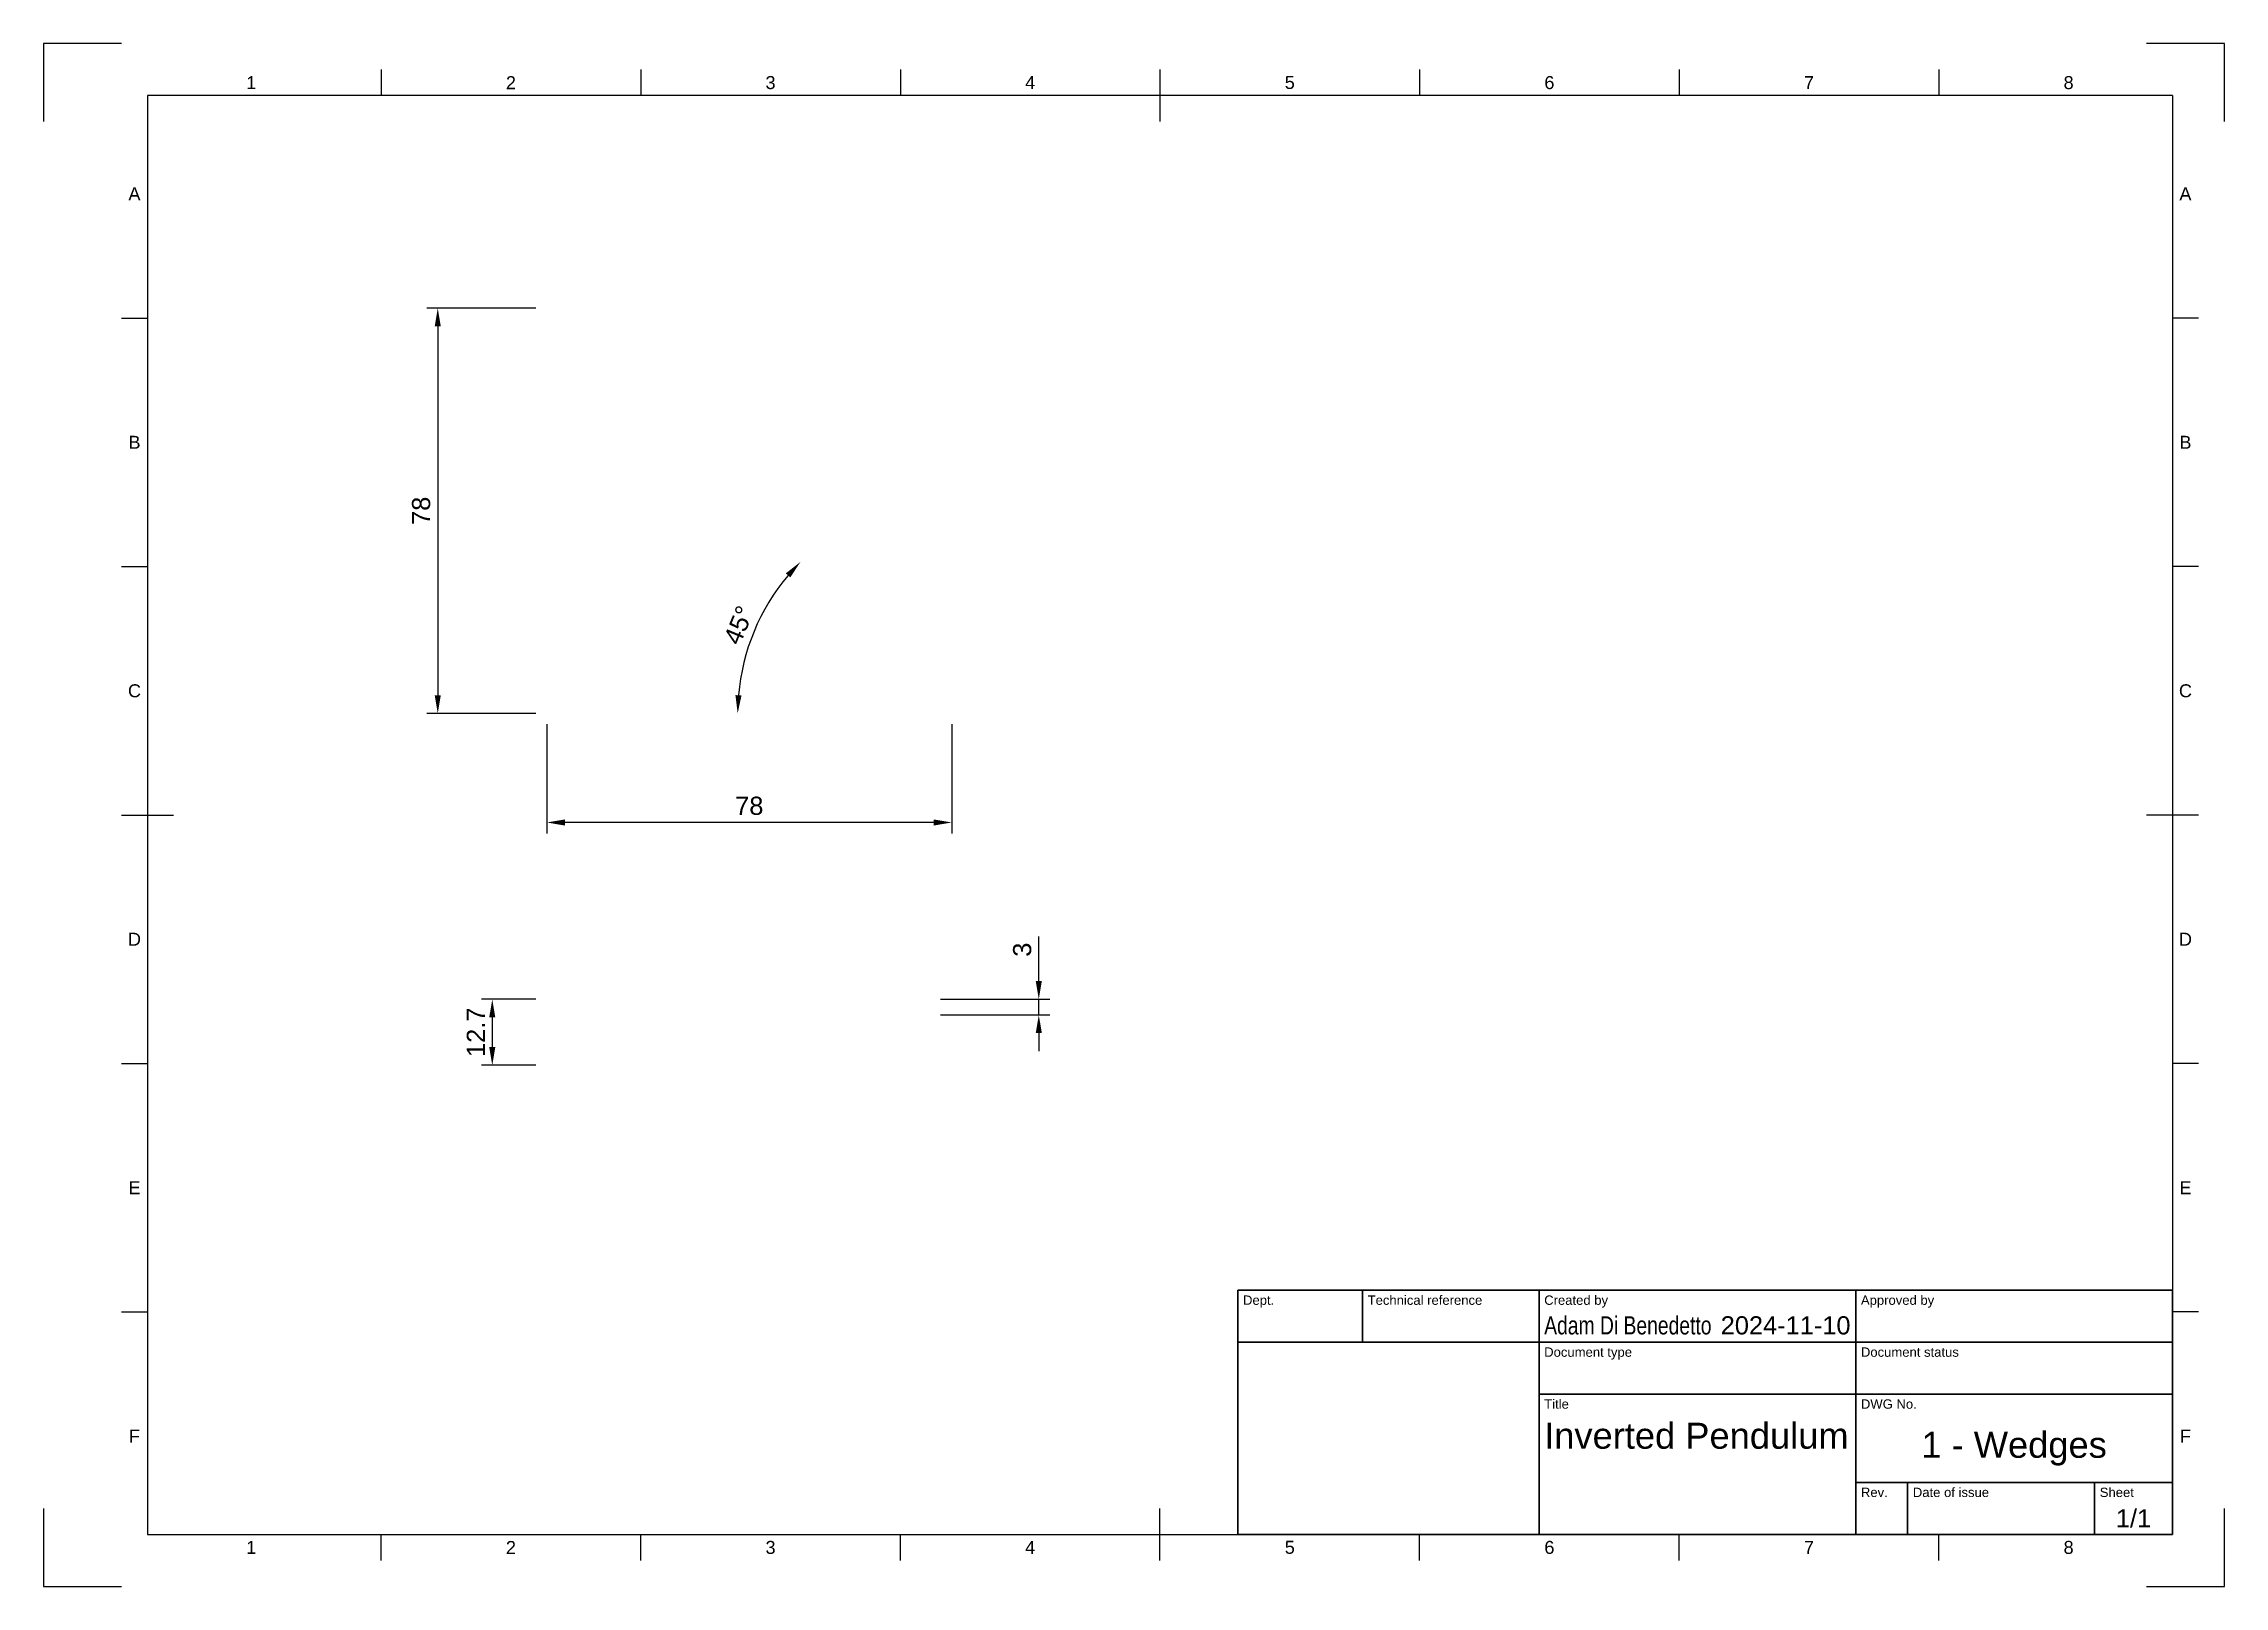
# Paper-space layout 'Sheet1' of a CAD drawing. Header units: millimetres. Extents: x 0 to 420, y 0 to 297.
import ezdxf
from ezdxf.enums import TextEntityAlignment as Align

# ---------------------------------------------------------------- set-up
doc = ezdxf.new("R2010")
doc.units = ezdxf.units.MM
doc.header["$LTSCALE"] = 0.75
for name, color, linetype, lineweight in [('BORDER', 7, 'Continuous', 25), ('FD_Dimensions', 7, 'Continuous', 25), ('TITLEBLOCK', 7, 'Continuous', 35)]:
    doc.layers.add(name, color=color, linetype=linetype, lineweight=lineweight)
doc.styles.add('FusionTitle', font='Arial.ttf')
doc.styles.get("Standard").update_dxf_attribs({"font": 'Arial.ttf'})
doc.dimstyles.new('Dim-ISO-25', dxfattribs={"dimtxt": 3.5, "dimasz": 3.5, "dimexe": 2.1, "dimexo": 2.1, "dimgap": 1.4, "dimtad": 1, "dimzin": 12, "dimdsep": 46, "dimtxsty": 'Standard', "dimcen": 0, "dimazin": 3, "dimtp": 0.1, "dimtm": 0.1, "dimtfac": 0.714286, "dimtmove": 0, "dimatfit": 3, "dimfxl": 1, "dimtzin": 12, "dimarcsym": 0})

# ---------------------------------------------------------------- blocks, each defined once
blk = doc.blocks.new('ISO_A3_SHEET')
at = {"layer": 'BORDER'}
for p, q in [((65, 292), (65, 287)), ((115, 292), (115, 287)), ((165, 292), (165, 287)), ((215, 292), (215, 282)), ((265, 292), (265, 287)), ((315, 292), (315, 287)), ((365, 292), (365, 287)), ((410, 287), (20, 287)), ((20, 287), (20, 10)), ((410, 287), (410, 10)), ((15, 244.16666), (20, 244.16666)), ((415, 244.16666), (410, 244.16666)), ((15, 196.33333), (20, 196.33333)), ((415, 196.33333), (410, 196.33333)), ((15, 148.5), (25, 148.5)), ((415, 148.5), (405, 148.5)), ((15, 100.66667), (20, 100.66667)), ((415, 100.66667), (410, 100.66667)), ((15, 52.83334), (20, 52.83334)), ((415, 52.83334), (410, 52.83334)), ((215, 5), (215, 15)), ((20, 10), (410, 10)), ((65, 5), (65, 10)), ((115, 5), (115, 10)), ((165, 5), (165, 10)), ((265, 5), (265, 10)), ((315, 5), (315, 10)), ((365, 5), (365, 10))]:
    blk.add_line(p, q, dxfattribs=at)
at = {"layer": 'Defpoints'}
for p, q in [((15, 297), (0, 297)), ((0, 297), (0, 282)), ((420, 297), (405, 297)), ((420, 282), (420, 297)), ((0, 15), (0, 0)), ((420, 0), (420, 15)), ((0, 0), (15, 0)), ((405, 0), (420, 0))]:
    blk.add_line(p, q, dxfattribs=at)
at = {"layer": 'BORDER', "style": 'FusionTitle'}
for s, p in [('1', (40, 289.5)), ('2', (90, 289.5)), ('3', (140, 289.5)), ('4', (190, 289.5)), ('5', (240, 289.5)), ('6', (290, 289.5)), ('7', (340, 289.5)), ('8', (390, 289.5)), ('A', (17.5, 268.08333)), ('A', (412.5, 268.08333)), ('B', (17.5, 220.25)), ('B', (412.5, 220.25)), ('C', (17.5, 172.41667)), ('C', (412.5, 172.41667)), ('D', (17.5, 124.58334)), ('D', (412.5, 124.58334)), ('E', (17.5, 76.75001)), ('E', (412.5, 76.75001)), ('F', (17.5, 28.91668)), ('F', (412.5, 28.91668)), ('1', (40, 7.5)), ('2', (90, 7.5)), ('3', (140, 7.5)), ('4', (190, 7.5)), ('5', (240, 7.5)), ('6', (290, 7.5)), ('7', (340, 7.5)), ('8', (390, 7.5))]:
    blk.add_text(s, height=2.5, dxfattribs=at).set_placement(p, align=Align.MIDDLE)
blk = doc.blocks.new('ISO_TITLEBLOCK')
at = {"layer": 'TITLEBLOCK'}
for p, q in [((0, 47), (-180, 47)), ((-180, 47), (-180, 0)), ((-156, 37), (-156, 47)), ((-122, 0), (-122, 47)), ((-61, 0), (-61, 47)), ((0, 0), (0, 47)), ((-180, 37), (0, 37)), ((-122, 27), (0, 27)), ((-61, 10), (0, 10)), ((-51, 0), (-51, 10)), ((-15, 0), (-15, 10)), ((-180, 0), (0, 0))]:
    blk.add_line(p, q, dxfattribs=at)
at = {"layer": 'TITLEBLOCK', "style": 'FusionTitle'}
for s, p in [('Dept.', (-179, 46)), ('Technical reference', (-155, 46)), ('Created by', (-121, 46)), ('Approved by', (-60, 46)), ('Document type', (-121, 36)), ('Document status', (-60, 36)), ('Title', (-121, 26)), ('DWG No.', (-60, 26)), ('Rev.', (-60, 9)), ('Date of issue', (-50, 9)), ('Sheet', (-14, 9))]:
    blk.add_text(s, height=1.8, dxfattribs=at).set_placement(p, align=Align.TOP_LEFT)
for tag, height, p in [('DEPT', 3.5, (-179, 42)), ('TECHNICAL_REFERENCE', 3.5, (-155, 42)), ('CREATED_BY', 3.5, (-121, 42)), ('APPROVED_BY', 3.5, (-60, 42)), ('DOCUMENT_TYPE', 3.5, (-121, 32)), ('DOCUMENT_STATUS', 3.5, (-60, 32)), ('TITLE_1', 5, (-121, 21.5)), ('TITLE_2', 5, (-121, 14)), ('TITLE_3', 5, (-121, 6.5)), ('DATE_OF_ISSUE', 3.5, (-50, 5))]:
    blk.add_attdef(tag, text='', height=height, dxfattribs=at).set_placement(p, align=Align.TOP_LEFT)
for tag, p in [('CREATED_DATE', (-62, 42)), ('APPROVED_DATE', (-0.99, 42))]:
    blk.add_attdef(tag, text='', height=3.5, dxfattribs=at).set_placement(p, align=Align.TOP_RIGHT)
for tag, height, p in [('DRAWING_NUMBER', 5, (-30.5, 19.75)), ('REV', 3.5, (-56, 4.85)), ('SHEET', 3.5, (-7.5, 4.85))]:
    blk.add_attdef(tag, text='', height=height, dxfattribs=at).set_placement(p, align=Align.TOP_CENTER)
blk = doc.blocks.new('*D29')
at = {"layer": 'Defpoints', "color": 0, "transparency": 16777216}
for p in [(96.91, 168.06), (174.91, 168.06), (96.91, 147.06)]:
    blk.add_point(p, dxfattribs=at)
at = {"layer": 'FD_Dimensions', "color": 0, "lineweight": -2, "transparency": 16777216}
for p, q in [((96.91, 165.96), (96.91, 144.96)), ((174.91, 165.96), (174.91, 144.96)), ((171.41, 147.06), (100.41, 147.06))]:
    blk.add_line(p, q, dxfattribs=at)
at = {"layer": 'FD_Dimensions', "color": 0, "transparency": 16777216}
for points in [[(100.41, 147.64), (100.41, 146.47), (96.91, 147.06)], [(171.41, 147.64), (171.41, 146.47), (174.91, 147.06)]]:
    blk.add_solid(points, dxfattribs=at)
at = {"layer": 'FD_Dimensions', "color": 0, "transparency": 16777216, "insert": (135.91, 150.25), "char_height": 3.5, "attachment_point": 5}
blk.add_mtext('78', dxfattribs=at)
blk = doc.blocks.new('*D30')
at = {"layer": 'Defpoints', "color": 0, "transparency": 16777216}
for p in [(96.91, 246.06), (75.91, 168.06), (96.91, 168.06)]:
    blk.add_point(p, dxfattribs=at)
at = {"layer": 'FD_Dimensions', "color": 0, "lineweight": -2, "transparency": 16777216}
for p, q in [((94.81, 246.06), (73.81, 246.06)), ((75.91, 242.56), (75.91, 171.56)), ((94.81, 168.06), (73.81, 168.06))]:
    blk.add_line(p, q, dxfattribs=at)
at = {"layer": 'FD_Dimensions', "color": 0, "transparency": 16777216}
for points in [[(75.32, 242.56), (76.49, 242.56), (75.91, 246.06)], [(75.32, 171.56), (76.49, 171.56), (75.91, 168.06)]]:
    blk.add_solid(points, dxfattribs=at)
at = {"layer": 'FD_Dimensions', "color": 0, "transparency": 16777216, "insert": (72.72, 207.06), "char_height": 3.5, "attachment_point": 5, "rotation": 90}
blk.add_mtext('78', dxfattribs=at)
blk = doc.blocks.new('*D31')
at = {"layer": 'Defpoints', "color": 0, "transparency": 16777216}
for p in [(96.91, 246.06), (139.2, 188.67), (96.91, 168.06), (170.66, 168.06), (174.91, 168.06)]:
    blk.add_point(p, dxfattribs=at)
at = {"layer": 'FD_Dimensions', "color": 0, "lineweight": -2, "transparency": 16777216}
blk.add_arc((174.91, 168.06), 41.23, 139.8649, 175.1351, dxfattribs=at)
at = {"layer": 'FD_Dimensions', "color": 0, "transparency": 16777216}
for points in [[(142.95, 195.03), (143.81, 194.24), (145.75, 197.21)], [(134.41, 171.53), (133.24, 171.58), (133.67, 168.06)]]:
    blk.add_solid(points, dxfattribs=at)
at = {"layer": 'FD_Dimensions', "color": 0, "transparency": 16777216, "insert": (133.88, 185.05), "char_height": 3.5, "attachment_point": 5, "rotation": 67.5}
blk.add_mtext('45°', dxfattribs=at)
blk = doc.blocks.new('*D32')
at = {"layer": 'Defpoints', "color": 0, "transparency": 16777216}
for p in [(96.91, 113.02), (86.41, 100.32), (96.91, 100.32)]:
    blk.add_point(p, dxfattribs=at)
at = {"layer": 'FD_Dimensions', "color": 0, "lineweight": -2, "transparency": 16777216}
for p, q in [((94.81, 113.02), (84.31, 113.02)), ((86.41, 109.52), (86.41, 103.82)), ((94.81, 100.32), (84.31, 100.32))]:
    blk.add_line(p, q, dxfattribs=at)
at = {"layer": 'FD_Dimensions', "color": 0, "transparency": 16777216}
for points in [[(85.82, 109.52), (86.99, 109.52), (86.41, 113.02)], [(85.82, 103.82), (86.99, 103.82), (86.41, 100.32)]]:
    blk.add_solid(points, dxfattribs=at)
at = {"layer": 'FD_Dimensions', "color": 0, "transparency": 16777216, "insert": (83.25, 106.67), "char_height": 3.5, "attachment_point": 5, "rotation": 90}
blk.add_mtext('12.7', dxfattribs=at)
blk = doc.blocks.new('*D33')
at = {"layer": 'Defpoints', "color": 0, "transparency": 16777216}
for p in [(170.66, 113.02), (170.66, 110.02), (191.66, 113.02)]:
    blk.add_point(p, dxfattribs=at)
at = {"layer": 'FD_Dimensions', "color": 0, "lineweight": -2, "transparency": 16777216}
for p, q in [((191.66, 116.52), (191.66, 125.11)), ((172.76, 113.02), (193.76, 113.02)), ((172.76, 110.02), (193.76, 110.02)), ((191.66, 110.02), (191.66, 113.02)), ((191.66, 106.52), (191.66, 103.02))]:
    blk.add_line(p, q, dxfattribs=at)
at = {"layer": 'FD_Dimensions', "color": 0, "transparency": 16777216}
for points in [[(191.08, 116.52), (192.25, 116.52), (191.66, 113.02)], [(191.08, 106.52), (192.25, 106.52), (191.66, 110.02)]]:
    blk.add_solid(points, dxfattribs=at)
at = {"layer": 'FD_Dimensions', "color": 0, "transparency": 16777216, "insert": (188.48, 122.57), "char_height": 3.5, "attachment_point": 5, "rotation": 90}
blk.add_mtext('3', dxfattribs=at)

psp = doc.layouts.new('Sheet1')

# ---------------------------------------------------------------- block references
at = {"layer": 'BORDER'}
psp.add_blockref('ISO_A3_SHEET', (0, 0), dxfattribs=at)
at = {"layer": 'TITLEBLOCK'}
ref = psp.add_blockref('ISO_TITLEBLOCK', (410, 10), dxfattribs=at)
ref.add_attrib('CREATED_DATE', '2024-11-10', dxfattribs={"height": 3.5, "style": 'FusionTitle'}).set_placement((348, 52), align=Align.TOP_RIGHT)
ref.add_attrib('SHEET', '1/1', dxfattribs={"height": 3.5, "style": 'FusionTitle'}).set_placement((402.5, 14.85), align=Align.TOP_CENTER)
ref.add_attrib('DRAWING_NUMBER', '1 - Wedges', dxfattribs={"height": 5, "style": 'FusionTitle'}).set_placement((379.5, 29.751), align=Align.TOP_CENTER)
ref.add_attrib('TITLE_1', 'Inverted Pendulum', dxfattribs={"height": 5, "style": 'FusionTitle'}).set_placement((289, 31.5), align=Align.TOP_LEFT)
ref.add_attrib('CREATED_BY', 'Adam Di Benedetto', dxfattribs={"height": 3.5, "style": 'FusionTitle', "width": 0.760101}).set_placement((289, 52), align=Align.TOP_LEFT)

# ---------------------------------------------------------------- dimensions: what is measured, and where the dimension line sits
at = {"layer": 'FD_Dimensions'}
for p1, p2, distance, picture, middle in [((96.907, 246.058), (96.907, 168.058), -21, '*D30', (72.72, 207.058)), ((174.907, 168.058), (96.907, 168.058), 21, '*D29', (135.907, 150.245)), ((170.665, 110.023), (170.665, 113.023), -21, '*D33', (188.477, 122.569)), ((96.907, 113.023), (96.907, 100.323), -10.5, '*D32', (83.25, 106.673))]:
    dim = psp.add_aligned_dim(p1=p1, p2=p2, distance=distance, dimstyle='Dim-ISO-25', override={"dimlfac": -1, "dimclrd": 0, "dimclre": 0}, dxfattribs=at)
    dim.commit()
    dim.dimension.update_dxf_attribs({"geometry": picture, "text_midpoint": middle})
dim = psp.add_angular_dim_2l(base=(139.199, 188.675), line1=((96.907, 168.058), (170.665, 168.058)), line2=((174.907, 168.058), (96.907, 246.058)), dimstyle='Dim-ISO-25', override={"dimlfac": -1, "dimpost": '', "dimclrd": 0, "dimclre": 0}, dxfattribs=at)
dim.commit()
dim.dimension.update_dxf_attribs({"geometry": '*D31', "text_midpoint": (133.875, 185.054)})

doc.saveas('drawing.dxf')
